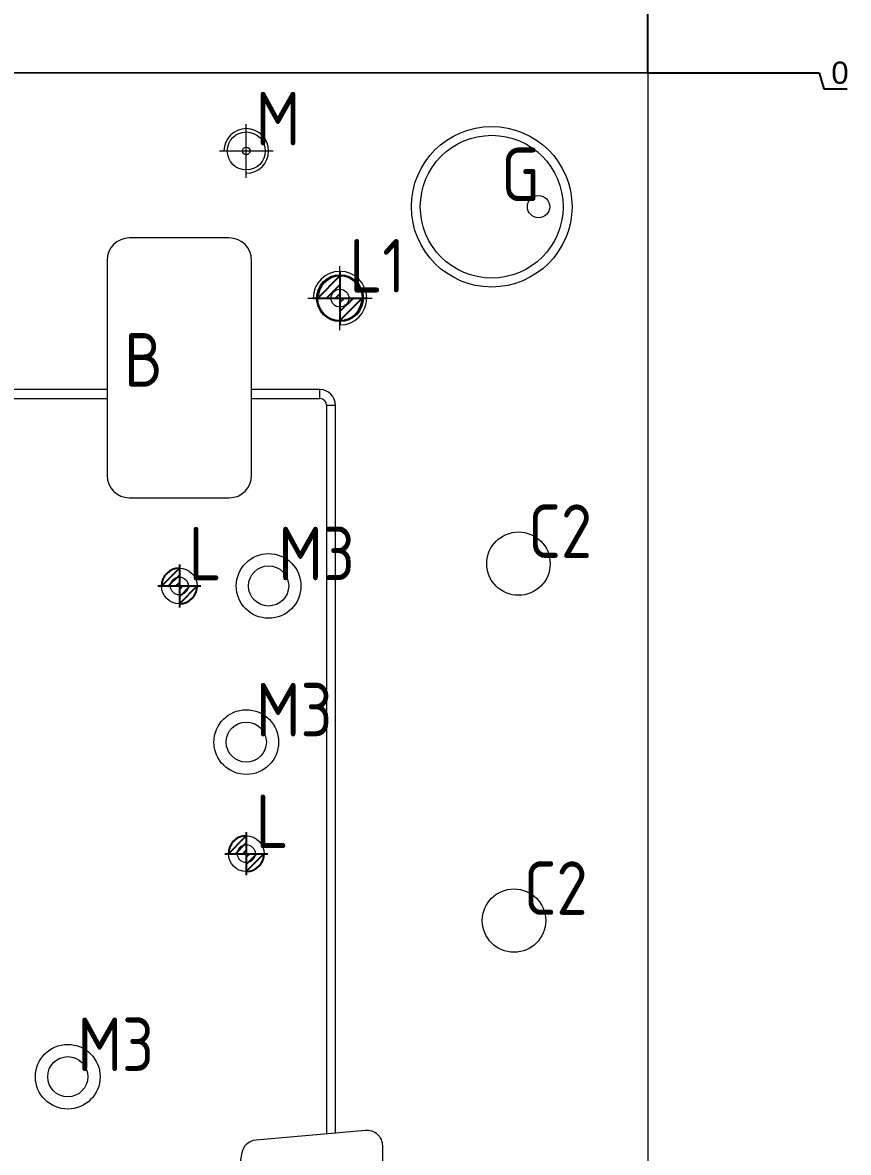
# Model space of a CAD drawing. Header units: millimetres. Extents: x 494 to 18201, y 224 to 11417.
# Drawn here: x 3481.1 to 3666.1, y 2891.5 to 3144.8 of the extents above; entities that cross this region are included whole.
import ezdxf
from ezdxf.lldxf.tags import DXFTag

# ---------------------------------------------------------------- set-up
doc = ezdxf.new("R2010")
doc.units = ezdxf.units.MM
for name, color, linetype in [('DIM', 7, 'Continuous'), ('PS', 7, 'Continuous'), ('PS_W', 1, 'Continuous')]:
    doc.layers.add(name, color=color, linetype=linetype)
doc.layers.add('dim_temp', color=161, linetype='Continuous', lineweight=9)
doc.styles.add('gbenor', font='gbenor.shx', dxfattribs={"bigfont": 'gbcbig.shx'})
doc.styles.get("Standard").update_dxf_attribs({"font": 'arial.ttf'})
tags = doc.linetypes.add('CENTER', pattern='A,22,[0,arial.ttf,S=0,R=0,X=0,Y=0],-8.5,8.5,-8.5', length=47.4).pattern_tags.tags
tags[16:17] = [DXFTag(74, 4), DXFTag(75, 0), DXFTag(340, '0'), DXFTag(46, 0.0), DXFTag(50, 0.0), DXFTag(44, 0.0), DXFTag(45, 0.0)]
tags[14:15] = [DXFTag(74, 4), DXFTag(75, 0), DXFTag(340, '0'), DXFTag(46, 0.0), DXFTag(50, 0.0), DXFTag(44, 0.0), DXFTag(45, 0.0)]
tags[12:13] = [DXFTag(74, 4), DXFTag(75, 0), DXFTag(340, '0'), DXFTag(46, 0.0), DXFTag(50, 0.0), DXFTag(44, 0.0), DXFTag(45, 0.0)]
tags = doc.linetypes.add('DASHED', pattern='A,12.86,[0,arial.ttf,S=0,R=0,X=0,Y=0],-12.86', length=25.72).pattern_tags.tags
tags[12:13] = [DXFTag(74, 4), DXFTag(75, 0), DXFTag(340, '0'), DXFTag(46, 0.0), DXFTag(50, 0.0), DXFTag(44, 0.0), DXFTag(45, 0.0)]
doc.dimstyles.new('通用', dxfattribs={"dimtxt": 5, "dimasz": 0.5, "dimexe": 1.5, "dimexo": 0, "dimgap": 1, "dimtad": 1, "dimtxsty": 'Standard', "dimblk": 'OPEN30', "dimcen": 1.5, "dimclrd": 252, "dimclre": 252, "dimclrt": 4, "dimadec": 1, "dimazin": 3, "dimtfac": 1, "dimtmove": 0, "dimatfit": 3, "dimldrblk": 'OPEN30', "dimarcsym": 0})

# ---------------------------------------------------------------- blocks, each defined once
blk = doc.blocks.new('pg_hx_L0')
at = {"color": 230}
for p, q in [((0, 0.6), (0, -0.6)), ((-0.5, -0.003), (0, 0.497)), ((-0.3, 0), (0, 0.3)), ((-0.6, 0), (0.6, 0)), ((-0.1, 0), (0, 0.1)), ((0.5, 0.003), (0, -0.497)), ((0.1, 0), (0, -0.1)), ((0.3, 0), (0, -0.3))]:
    blk.add_line(p, q, dxfattribs=at)
for start, end in [(90, 180), (270, 0)]:
    blk.add_arc((0, 0), 0.5, start, end, dxfattribs=at)
blk = doc.blocks.new('pg_hx_LLL0')
blk.add_blockref('pg_hx_L0', (0, 0))
blk = doc.blocks.new('*D25')
at = {"layer": 'Defpoints', "color": 0, "transparency": 16777216}
for p in [(3621.2, 3158.68), (3621.2, 3133.49), (3621.2, 3133.49)]:
    blk.add_point(p, dxfattribs=at)
at = {"layer": 'dim_temp', "color": 252, "lineweight": -2, "transparency": 16777216}
blk.add_line((3621.2, 3133.49), (3621.2, 3162.94), dxfattribs=at)
at = {"layer": 'dim_temp', "color": 4, "lineweight": 18, "transparency": 16777216, "insert": (3617.64, 3161.31), "char_height": 5, "attachment_point": 5, "rotation": 90}
blk.add_mtext('0', dxfattribs=at)
blk = doc.blocks.new('_Open30')
at = {"color": 0, "linetype": 'ByBlock', "lineweight": -2}
for p, q in [((-1, 0.27), (0, 0)), ((0, 0), (-1, -0.27)), ((0, 0), (-1, 0))]:
    blk.add_line(p, q, dxfattribs=at)
blk = doc.blocks.new('*D26')
at = {"layer": 'Defpoints', "color": 0, "transparency": 16777216}
for p in [(3621.2, 3133.49), (3621.2, 3133.49), (3661.61, 3129.94)]:
    blk.add_point(p, dxfattribs=at)
at = {"layer": 'dim_temp', "color": 252, "lineweight": -2, "transparency": 16777216}
for p, q in [((3621.2, 3133.49), (3659.61, 3133.49)), ((3659.61, 3133.49), (3660.61, 3129.94)), ((3660.61, 3129.94), (3665.87, 3129.94))]:
    blk.add_line(p, q, dxfattribs=at)
at = {"layer": 'dim_temp', "color": 4, "lineweight": 18, "transparency": 16777216, "insert": (3664.24, 3133.49), "char_height": 5, "attachment_point": 5}
blk.add_mtext('0', dxfattribs=at)
blk = doc.blocks.new('*D27')
at = {"layer": 'Defpoints', "color": 0, "transparency": 16777216}
for p in [(3621.2, 3133.49), (2941.2, 2718.49), (2944.75, 2660.65)]:
    blk.add_point(p, dxfattribs=at)
at = {"layer": 'dim_temp', "color": 252, "lineweight": -2, "transparency": 16777216}
for p, q in [((2941.2, 2718.49), (2941.2, 2662.65)), ((2941.2, 2662.65), (2944.75, 2661.65)), ((2944.75, 2661.65), (2944.75, 2646.22))]:
    blk.add_line(p, q, dxfattribs=at)
at = {"layer": 'dim_temp', "color": 4, "lineweight": 18, "transparency": 16777216, "insert": (2941.2, 2652.94), "char_height": 5, "attachment_point": 5, "rotation": 90}
blk.add_mtext('-680', dxfattribs=at)
blk = doc.blocks.new('*D28')
at = {"layer": 'Defpoints', "color": 0, "transparency": 16777216}
for p in [(3621.2, 3133.49), (2923.28, 2718.49), (2941.2, 2718.49)]:
    blk.add_point(p, dxfattribs=at)
at = {"layer": 'dim_temp', "color": 252, "lineweight": -2, "transparency": 16777216}
blk.add_line((2941.2, 2718.49), (2908.8, 2718.49), dxfattribs=at)
at = {"layer": 'dim_temp', "color": 4, "lineweight": 18, "transparency": 16777216, "insert": (2915.54, 2722.05), "char_height": 5, "attachment_point": 5}
blk.add_mtext('-415', dxfattribs=at)
blk = doc.blocks.new('*D30')
at = {"layer": 'Defpoints', "color": 0, "transparency": 16777216}
for p in [(3621.2, 3133.49), (3621.2, 2723.59), (3635.41, 2723.59)]:
    blk.add_point(p, dxfattribs=at)
at = {"layer": 'dim_temp', "color": 252, "lineweight": -2, "transparency": 16777216}
blk.add_line((3621.2, 2723.59), (3655.68, 2723.59), dxfattribs=at)
at = {"layer": 'dim_temp', "color": 4, "lineweight": 18, "transparency": 16777216, "insert": (3646.04, 2727.6), "char_height": 5, "attachment_point": 5}
blk.add_mtext('-409,9', dxfattribs=at)

msp = doc.modelspace()

# ---------------------------------------------------------------- linework, layer by layer
at = {"layer": 'DIM', "color": 252, "linetype": 'DASHED', "lineweight": 18}
msp.add_lwpolyline([(3621.19514, 3133.49463), (3621.19514, 2718.49463), (2941.19513, 2718.49463), (2941.19513, 3133.49463)], close=True, dxfattribs=at)
at = {"layer": 'PS', "color": 11, "linetype": 'Continuous', "lineweight": 13}
for q in [(3429.19513, 3133.49463), (3621.19514, 2724.09463)]:
    msp.add_line((3621.19514, 3133.49463), q, dxfattribs=at)
at = {"layer": 'PS', "color": 31, "linetype": 'Continuous', "lineweight": 13}
for p, q in [((3527.39514, 3096.49463), (3504.99514, 3096.49463)), ((3499.99514, 3091.49463), (3499.99514, 3043.26202)), ((3532.39514, 3043.26202), (3532.39514, 3091.49463)), ((3504.99514, 3038.26202), (3527.39514, 3038.26202))]:
    msp.add_line(p, q, dxfattribs=at)
at = {"layer": 'PS', "color": 2, "linetype": 'DASHED', "lineweight": 13, "ltscale": 0.87594}
for p, q in [((3499.99514, 3062.49463), (3473.86086, 3062.49463)), ((3547.69513, 3062.49463), (3532.39514, 3062.49463)), ((3551.19513, 2895.94199), (3551.19513, 3058.99463))]:
    msp.add_line(p, q, dxfattribs=at)
at = {"layer": 'PS', "color": 155, "linetype": 'DASHED', "lineweight": 13, "ltscale": 0.87594}
for p, q in [((3547.69513, 3060.49463), (3547.69513, 3062.49463)), ((3473.68589, 3060.49463), (3499.99514, 3060.49463)), ((3532.39514, 3060.49463), (3547.69513, 3060.49463)), ((3549.19513, 3058.99463), (3549.19513, 2895.76701)), ((3549.19513, 3058.99463), (3551.19513, 3058.99463))]:
    msp.add_line(p, q, dxfattribs=at)
at = {"layer": 'PS', "color": 42, "linetype": 'Continuous', "lineweight": 13}
for centre, radius in [((3531.19513, 3115.99463), 4.253), ((3592.19513, 3023.49463), 7.1), ((3536.19514, 3018.49463), 7.25), ((3536.19514, 3018.49463), 4.5035), ((3531.19514, 2983.49463), 7.25), ((3531.19514, 2983.49463), 4.5035), ((3591.19513, 2943.49463), 7.1), ((3491.19514, 2908.49463), 7.25), ((3491.19514, 2908.49463), 4.5035)]:
    msp.add_circle(centre, radius, dxfattribs=at)
at = {"layer": 'PS', "color": 2, "linetype": 'Continuous', "lineweight": 13}
msp.add_circle((3586.19516, 3103.49463), 18, dxfattribs=at)
at = {"layer": 'PS', "color": 5, "linetype": 'Continuous', "lineweight": 13}
msp.add_circle((3531.19513, 3115.99463), 0.833, dxfattribs=at)
at = {"layer": 'PS', "color": 42, "linetype": 'Continuous', "lineweight": 18}
for centre, radius in [((3596.69538, 3103.49463), 2.5), ((3552.19513, 3082.99463), 2), ((3516.19513, 3018.49463), 2), ((3531.19513, 2958.49463), 2)]:
    msp.add_circle(centre, radius, dxfattribs=at)
at = {"layer": 'PS', "color": 30, "linetype": 'DASHED', "lineweight": 13, "ltscale": 0.87594}
msp.add_circle((3552.19513, 3082.99463), 5.2525, dxfattribs=at)
at = {"layer": 'PS', "color": 42, "linetype": 'Continuous', "lineweight": 18}
msp.add_arc((3531.19513, 3115.99463), 5, 270, 180, dxfattribs=at)
at = {"layer": 'PS', "color": 31, "linetype": 'Continuous', "lineweight": 13}
for centre, start, end in [((3504.99514, 3091.49463), 90, 180), ((3527.39514, 3091.49463), 0, 90), ((3504.99514, 3043.26202), 180, 270), ((3527.39514, 3043.26202), 270, 0)]:
    msp.add_arc(centre, 5, start, end, dxfattribs=at)
at = {"layer": 'PS', "color": 30, "linetype": 'DASHED', "lineweight": 18, "ltscale": 0.87594}
msp.add_arc((3552.19513, 3082.99463), 6, 270, 180, dxfattribs=at)
at = {"layer": 'PS', "color": 2, "linetype": 'DASHED', "lineweight": 13, "ltscale": 0.87594}
msp.add_arc((3547.69513, 3058.99463), 3.5, 0, 90, dxfattribs=at)
at = {"layer": 'PS', "color": 155, "linetype": 'DASHED', "lineweight": 13, "ltscale": 0.87594}
msp.add_arc((3547.69513, 3058.99463), 1.5, 0, 90, dxfattribs=at)
at = {"layer": 'PS_W', "color": 1, "linetype": 'CENTER', "lineweight": 18, "ltscale": 0.87594}
for p, q in [((3531.19513, 3109.99463), (3531.19513, 3121.99463)), ((3525.19513, 3115.99463), (3537.19513, 3115.99463)), ((3552.19513, 3075.79463), (3552.19513, 3090.19463)), ((3544.99513, 3082.99463), (3559.39513, 3082.99463))]:
    msp.add_line(p, q, dxfattribs=at)
at = {"layer": 'PS_W', "color": 1, "linetype": 'Continuous', "lineweight": 13}
msp.add_lwpolyline([(3529.01898, 2879.79322, 0.050048218), (3528.88799, 2880.88369, -0.098844559), (3528.83069, 2883.42814), (3530.25502, 2891.50592, -0.339454259), (3533.3968, 2894.38484), (3557.8901, 2896.52772, -0.440010531), (3561.69514, 2893.04104), (3561.69514, 2772.46788, -0.440010531), (3557.8901, 2768.9812), (3515.22028, 2772.71433, -0.339454259), (3512.0785, 2775.59324), (3511.36837, 2779.62059, -0.182675813), (3511.63106, 2781.01019), (3510.93346, 2784.96649, -0.082368642), (3510.9135, 2786.92991, 0.040786928), (3510.98445, 2787.90459)], format="xyb", dxfattribs=at)
for centre, radius in [((3586.19516, 3103.49463), 16.00025), ((3552.19513, 3082.99463), 5.0001), ((3516.19514, 3018.49463), 4.0001), ((3531.19514, 2958.49463), 4.0001)]:
    msp.add_circle(centre, radius, dxfattribs=at)

# ---------------------------------------------------------------- block references
at = {"layer": 'PS', "lineweight": 18, "ltscale": 0.87594}
for p, xscale, yscale, zscale in [((3552.19513, 3082.99463), 10, 10, 10), ((3516.19514, 3018.49463), 8, 8, 8), ((3531.19514, 2958.49463), 8, 8, 8)]:
    msp.add_blockref('pg_hx_LLL0', p, dxfattribs=dict(at, xscale=xscale, yscale=yscale, zscale=zscale))

# ---------------------------------------------------------------- texts
at = {"layer": 'DIM', "color": 4, "lineweight": 18, "style": 'gbenor'}
for s, p in [('M', (3533.32013, 3117.2496)), ('G', (3588.30113, 3104.7401)), ('L1', (3554.32518, 3084.25212)), ('B', (3503.80213, 3063.1831)), ('C2', (3594.36213, 3024.7706)), ('L', (3518.30013, 3019.7396)), ('M3', (3538.36513, 3019.7721)), ('M3', (3533.36513, 2984.7721)), ('L', (3533.30013, 2959.7396)), ('C2', (3593.36213, 2944.7706)), ('M3', (3493.36513, 2909.7721))]:
    msp.add_text(s, height=12, dxfattribs=at).set_placement(p)

# ---------------------------------------------------------------- dimensions: what is measured, and where the dimension line sits
at = {"layer": 'dim_temp', "color": 4, "lineweight": 18}
for feature_location, offset, dtype, origin, picture, middle in [((3621.1951425459, 3133.4946324307), (0, 25.1813874551), 1, (3621.1951425459, 3133.4946324307), '*D25', (3617.6422776073, 3161.3063063796)), ((3621.1951425459, 3133.4946324306), (40.411491225, -3.5528649386), 0, (3621.1951425459, 3133.4946324306), '*D26', (3664.2369202647, 3133.4946324306))]:
    dim = msp.add_ordinate_dim(feature_location=feature_location, offset=offset, dtype=dtype, origin=origin, dimstyle='通用', dxfattribs=at)
    dim.commit()
    dim.dimension.update_dxf_attribs({"geometry": picture, "text_midpoint": middle})
for feature_location, offset, dtype, picture, middle in [((2941.19513, 2718.49463), (-17.91876, 0), 0, '*D28', (2915.53695, 2722.0475)), ((2941.19513, 2718.49463), (3.55286, -57.8465), 1, '*D27', (2941.19513, 2652.93599)), ((3621.19514, 2723.59463), (14.2113, 0), 0, '*D30', (3646.04492, 2727.59941))]:
    dim = msp.add_ordinate_dim(feature_location=feature_location, offset=offset, dtype=dtype, origin=(3621.19514, 3133.49463), text='-<>', dimstyle='通用', dxfattribs=at)
    dim.commit()
    dim.dimension.update_dxf_attribs({"geometry": picture, "text_midpoint": middle})

doc.saveas('drawing.dxf')
